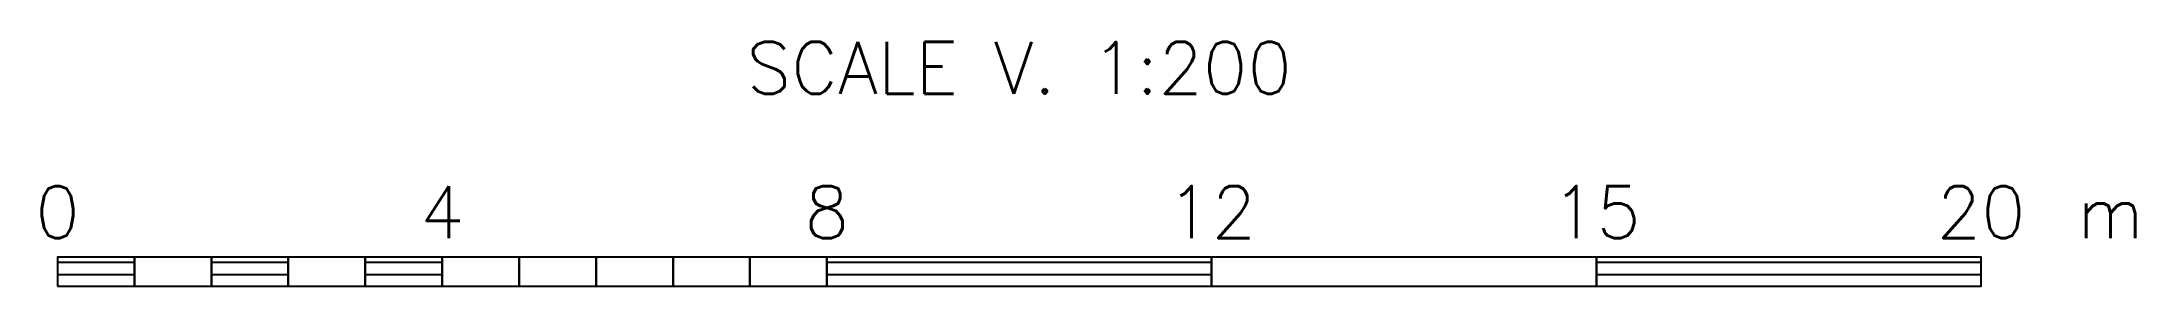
# Model space of a CAD drawing. Header units: metres. Extents: x 18 to 236, y 554 to 580.
import ezdxf
from ezdxf.enums import TextEntityAlignment as Align

# ---------------------------------------------------------------- set-up
doc = ezdxf.new("R2010")
doc.units = ezdxf.units.M
doc.styles.get("Standard").update_dxf_attribs({"font": 'Simplex.shx'})
pattern_1 = [(0, (0, 18.4675), (0, 1.27), [])]

msp = doc.modelspace()

# ---------------------------------------------------------------- hatches: boundary and pattern name
at = {"linetype": 'Continuous'}
h = msp.add_hatch(dxfattribs=at)
h.set_pattern_fill('LINE', color=1, scale=0.4, style=0)
h.set_pattern_definition(pattern_1)
h.paths.add_polyline_path([(20, 554.47), (28, 554.47), (28, 557.47), (20, 557.47)])
h = msp.add_hatch(dxfattribs=at)
h.set_pattern_fill('LINE', color=1, scale=0.4, style=0)
h.set_pattern_definition(pattern_1)
h.paths.add_polyline_path([(36, 554.47), (44, 554.47), (44, 557.47), (36, 557.47)])
h = msp.add_hatch(dxfattribs=at)
h.set_pattern_fill('LINE', color=1, scale=0.4, style=0)
h.set_pattern_definition(pattern_1)
h.paths.add_polyline_path([(52, 554.47), (60, 554.47), (60, 557.47), (52, 557.47)])
h = msp.add_hatch(dxfattribs=at)
h.set_pattern_fill('LINE', color=1, scale=0.4, style=0)
h.set_pattern_definition(pattern_1)
h.paths.add_polyline_path([(100, 554.47), (140, 554.47), (140, 557.47), (100, 557.47)])
h = msp.add_hatch(dxfattribs=at)
h.set_pattern_fill('LINE', color=1, scale=0.4, style=0)
h.set_pattern_definition(pattern_1)
h.paths.add_polyline_path([(180, 554.47), (220, 554.47), (220, 557.47), (180, 557.47)])

# ---------------------------------------------------------------- linework, layer by layer
at = {"color": 2, "linetype": 'Continuous'}
for points in [[(20, 554.47), (28, 554.47), (28, 557.47), (20, 557.47)], [(28, 554.47), (36, 554.47), (36, 557.47), (28, 557.47)], [(36, 554.47), (44, 554.47), (44, 557.47), (36, 557.47)], [(44, 554.47), (52, 554.47), (52, 557.47), (44, 557.47)], [(52, 554.47), (60, 554.47), (60, 557.47), (52, 557.47)], [(60, 554.47), (68, 554.47), (68, 557.47), (60, 557.47)], [(68, 554.47), (76, 554.47), (76, 557.47), (68, 557.47)], [(76, 554.47), (84, 554.47), (84, 557.47), (76, 557.47)], [(84, 554.47), (92, 554.47), (92, 557.47), (84, 557.47)], [(92, 554.47), (100, 554.47), (100, 557.47), (92, 557.47)], [(100, 554.47), (140, 554.47), (140, 557.47), (100, 557.47)], [(140, 554.47), (180, 554.47), (180, 557.47), (140, 557.47)], [(180, 554.47), (220, 554.47), (220, 557.47), (180, 557.47)]]:
    msp.add_lwpolyline(points, close=True, dxfattribs=at)

# ---------------------------------------------------------------- texts
at = {"color": 3, "linetype": 'Continuous'}
msp.add_text('SCALE V. 1:200', height=5.4, dxfattribs=at).set_placement((120, 574.47), align=Align.CENTER)
at = {"color": 2, "linetype": 'Continuous'}
for s, p in [('0', (20, 559.47)), ('4', (60, 559.47)), ('8', (100, 559.47)), ('12', (140, 559.47)), ('15', (180, 559.47)), ('20', (220, 559.47))]:
    msp.add_text(s, height=5.4, dxfattribs=at).set_placement(p, align=Align.CENTER)
msp.add_text('m', height=5.4, dxfattribs=at).set_placement((230, 559.47))

doc.saveas('drawing.dxf')
